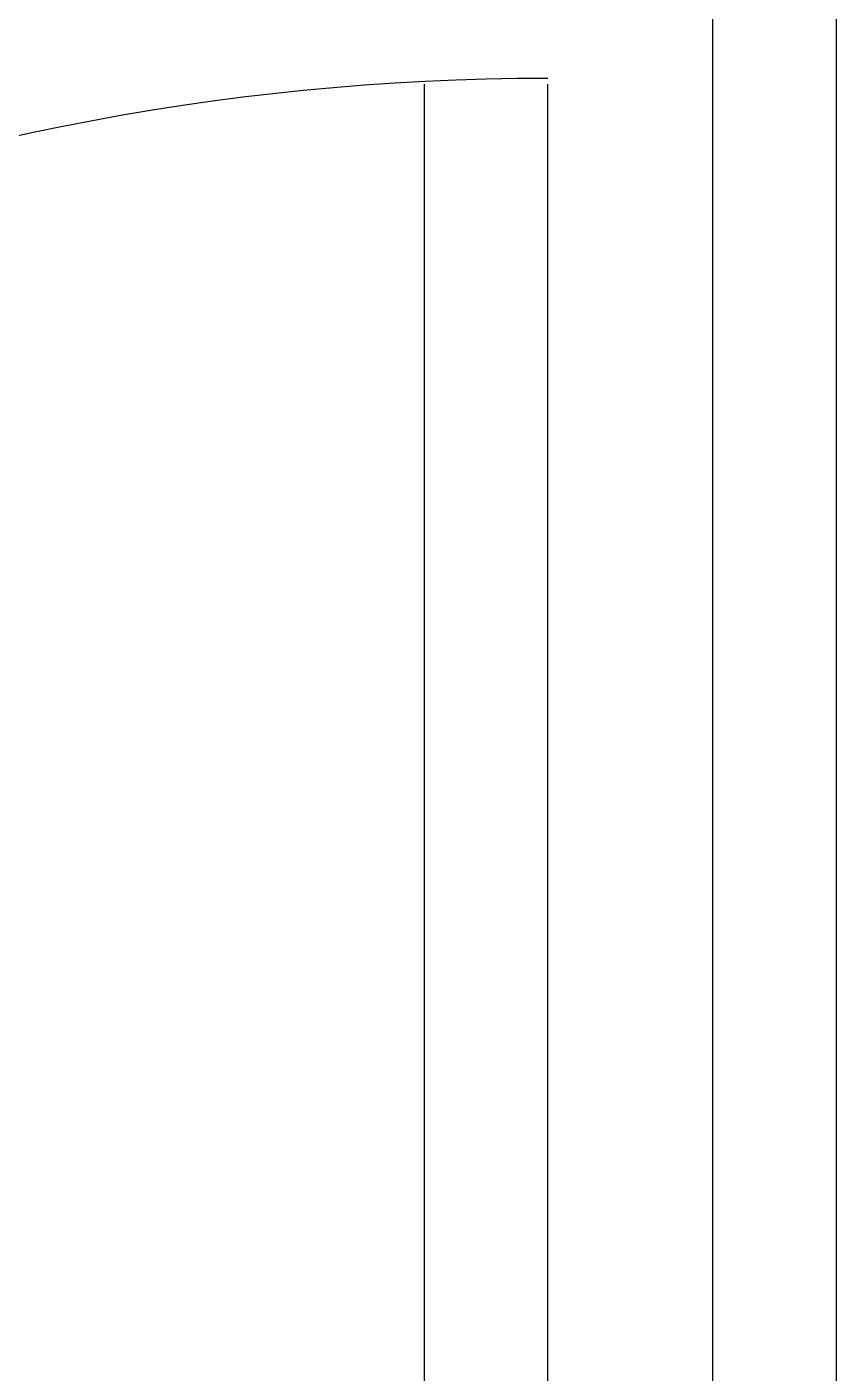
# Model space of a CAD drawing. Header units: inches. Extents: x 542650 to 544515, y 9574150 to 9574595.
# Drawn here: x 542789.5694 to 542789.7659, y 9574239.2153 to 9574239.5423 of the extents above; entities that cross this region are included whole.
import ezdxf

# ---------------------------------------------------------------- set-up
doc = ezdxf.new("R2010")
doc.units = ezdxf.units.IN
doc.header["$MEASUREMENT"] = 0
doc.layers.add('I-ARQ', color=8, linetype='Continuous')

msp = doc.modelspace()

# ---------------------------------------------------------------- linework, layer by layer
at = {"layer": 'I-ARQ'}
for p, q in [((542789.7359, 9574240.1384), (542789.7359, 9574238.9284)), ((542789.7659, 9574240.1384), (542789.7659, 9574238.9284)), ((542789.6659, 9574239.5284), (542789.6659, 9574238.9284)), ((542789.6959, 9574238.9284), (542789.6959, 9574239.5284))]:
    msp.add_line(p, q, dxfattribs=at)
msp.add_arc((542789.69591, 9574238.92978), 0.6, 90.00011, 180.13183, dxfattribs=at)
at = {"layer": 'I-ARQ', "lineweight": 5}
for points in [[(542789.7659, 9574239.4284), (542789.7659, 9574239.4284), (542789.7659, 9574239.44718), (542789.7659, 9574239.44718)], [(542789.7659, 9574239.44718), (542789.7659, 9574239.44718), (542789.76622, 9574239.44718), (542789.76622, 9574239.44718)], [(542789.7659, 9574239.44414), (542789.7659, 9574239.44414), (542789.7659, 9574239.43587), (542789.7659, 9574239.43587)], [(542789.7659, 9574239.40961), (542789.7659, 9574239.40961), (542789.7659, 9574239.4284), (542789.7659, 9574239.4284)], [(542789.7659, 9574239.40961), (542789.7659, 9574239.40961), (542789.76622, 9574239.40961), (542789.76622, 9574239.40961)]]:
    msp.add_open_spline(points, degree=3, dxfattribs=at)
msp.add_open_spline([(542789.7659, 9574239.42092), (542789.7659, 9574239.42092), (542789.7659, 9574239.42092), (542789.7659, 9574239.42092), (542789.7659, 9574239.42092), (542789.7659, 9574239.42092), (542789.7659, 9574239.42092), (542789.7659, 9574239.42092), (542789.7659, 9574239.42092), (542789.7659, 9574239.42092), (542789.7659, 9574239.42092), (542789.7659, 9574239.42092), (542789.7659, 9574239.42092), (542789.7659, 9574239.42092), (542789.7659, 9574239.42092), (542789.7659, 9574239.42092), (542789.7659, 9574239.42092), (542789.7659, 9574239.42092), (542789.7659, 9574239.42092), (542789.7659, 9574239.42092), (542789.7659, 9574239.42092), (542789.7659, 9574239.42092), (542789.7659, 9574239.42092), (542789.7659, 9574239.42092), (542789.7659, 9574239.42092), (542789.7659, 9574239.42092), (542789.7659, 9574239.42092), (542789.7659, 9574239.42092), (542789.7659, 9574239.42092), (542789.7659, 9574239.42092), (542789.7659, 9574239.42092), (542789.7659, 9574239.42092), (542789.7659, 9574239.42092), (542789.7659, 9574239.42092), (542789.7659, 9574239.42092), (542789.7659, 9574239.42092)], degree=3, knots=[0, 0, 0, 0, 0.111111, 0.111111, 0.111111, 0.111111, 0.222222, 0.222222, 0.222222, 0.222222, 0.333333, 0.333333, 0.333333, 0.333333, 0.444444, 0.444444, 0.444444, 0.444444, 0.555556, 0.555556, 0.555556, 0.555556, 0.666667, 0.666667, 0.666667, 0.666667, 0.777778, 0.777778, 0.777778, 0.777778, 0.888889, 0.888889, 0.888889, 0.888889, 1, 1, 1, 1], dxfattribs=at)

doc.saveas('drawing.dxf')
